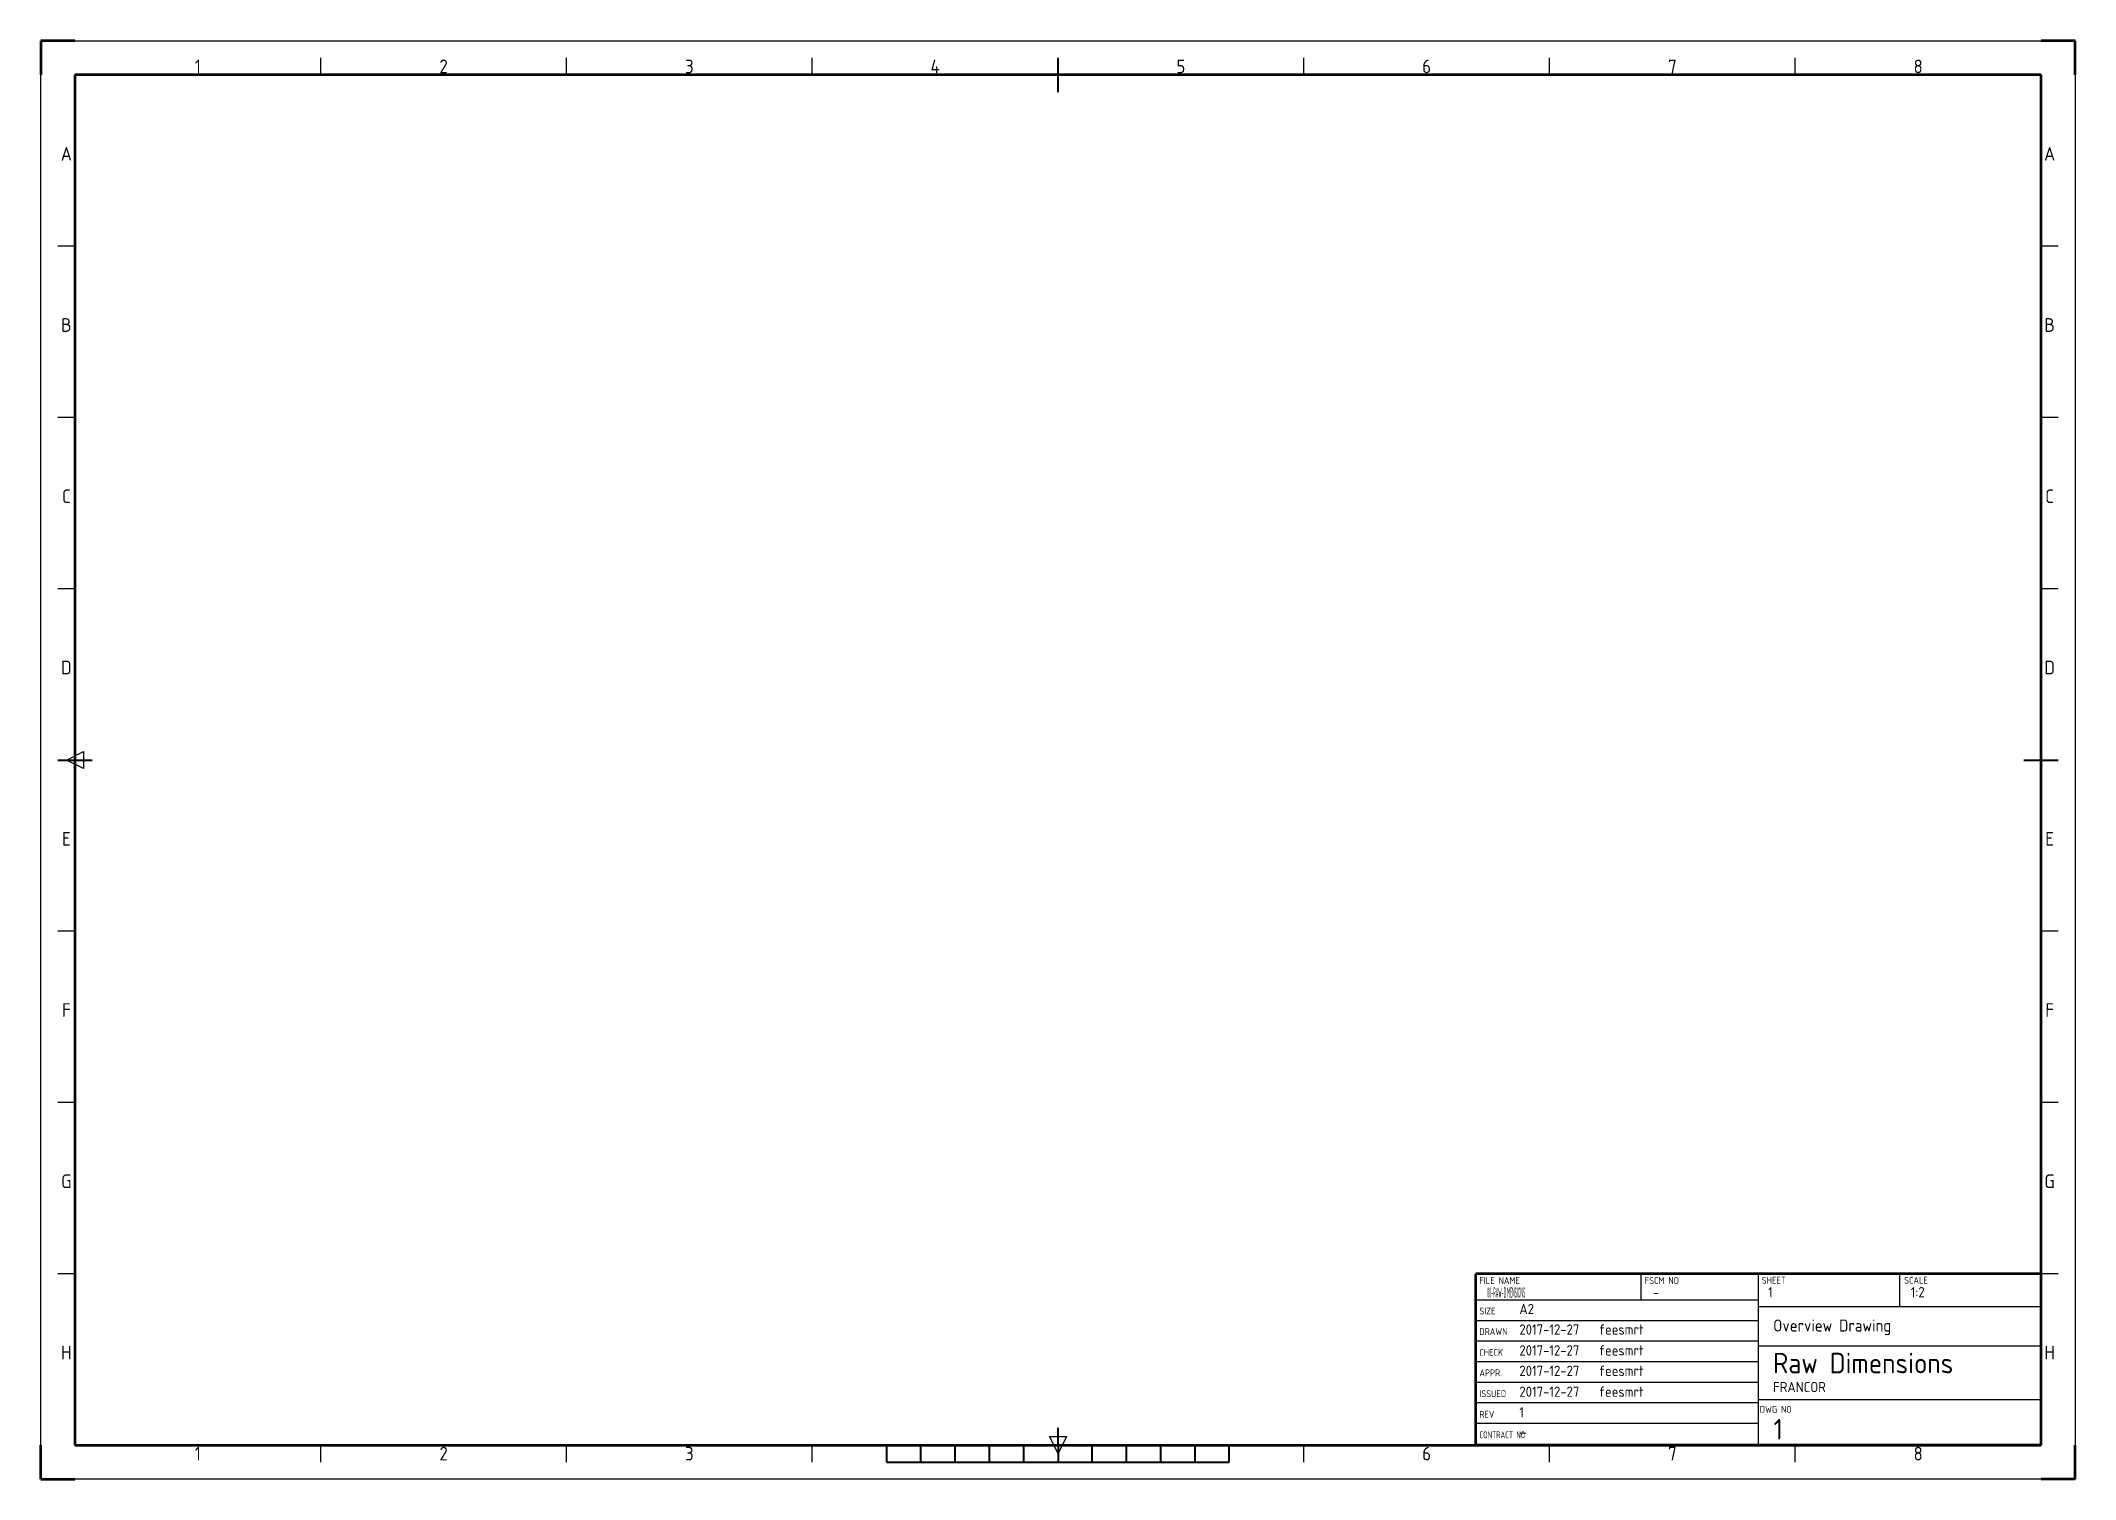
# Paper-space layout 'AM_ISO A' of a CAD drawing. Header units: millimetres. Extents: x 0 to 594, y 0 to 420.
import ezdxf
from ezdxf.enums import TextEntityAlignment as Align

# ---------------------------------------------------------------- set-up
doc = ezdxf.new("R2010")
doc.units = ezdxf.units.MM
doc.linetypes.add('Durchgehend', pattern=[0])
doc.layers.get('0').update_dxf_attribs({"linetype": 'Durchgehend'})
doc.layers.add('AM_0', color=7, linetype='Durchgehend', lineweight=50)
doc.layers.add('AM_BOR', color=7, linetype='Durchgehend', lineweight=50)
doc.styles.add('ACISOTS', font='isocp.shx')

# ---------------------------------------------------------------- blocks, each defined once
blk = doc.blocks.new('ISO_A2')
for p, q in [((584, 410), (10, 410)), ((10, 410), (10, 10)), ((584, 10), (584, 410)), ((10, 10), (584, 10))]:
    blk.add_line(p, q)
at = {"layer": 'AM_BOR'}
for p, q in [((10, 420), (0, 420)), ((0, 420), (0, 410)), ((594, 420), (584, 420)), ((594, 410), (594, 420)), ((0, 0), (0, 10)), ((594, 0), (594, 10)), ((0, 0), (10, 0)), ((594, 0), (584, 0))]:
    blk.add_line(p, q, dxfattribs=at)
at = {"layer": 'AM_BOR', "color": 12, "lineweight": 25}
for p, q in [((0, 420), (594, 420)), ((0, 0), (0, 420)), ((594, 420), (594, 0)), ((81.75, 410), (81.75, 415)), ((153.5, 410), (153.5, 415)), ((225.25, 410), (225.25, 415)), ((368.75, 410), (368.75, 415)), ((440.5, 410), (440.5, 415)), ((512.25, 410), (512.25, 415)), ((10, 360), (5, 360)), ((589, 360), (584, 360)), ((10, 310), (5, 310)), ((589, 310), (584, 310)), ((10, 260), (5, 260)), ((589, 260), (584, 260)), ((7.5, 210), (12.5, 212.5)), ((12.5, 207.5), (7.5, 210)), ((12.5, 212.5), (12.5, 207.5)), ((10, 160), (5, 160)), ((589, 160), (584, 160)), ((10, 110), (5, 110)), ((589, 110), (584, 110)), ((10, 60), (5, 60)), ((589, 60), (584, 60)), ((297, 7.5), (294.5, 12.5)), ((294.5, 12.5), (299.5, 12.5)), ((299.5, 12.5), (297, 7.5)), ((81.75, 5), (81.75, 10)), ((153.5, 5), (153.5, 10)), ((225.25, 5), (225.25, 10)), ((368.75, 5), (368.75, 10)), ((440.5, 5), (440.5, 10)), ((512.25, 5), (512.25, 10)), ((594, 0), (0, 0))]:
    blk.add_line(p, q, dxfattribs=at)
at = {"layer": 'AM_BOR', "color": 140, "lineweight": 35}
for p, q in [((297, 405), (297, 415)), ((5, 210), (15, 210)), ((579, 210), (589, 210)), ((297, 10), (297, 15)), ((247, 5), (247, 10)), ((257, 5), (257, 10)), ((267, 5), (267, 10)), ((277, 5), (277, 10)), ((287, 5), (287, 10)), ((297, 10), (297, 5)), ((307, 5), (307, 10)), ((317, 5), (317, 10)), ((327, 5), (327, 10)), ((337, 5), (337, 10)), ((347, 5), (347, 10)), ((247, 5), (347, 5))]:
    blk.add_line(p, q, dxfattribs=at)
at = {"layer": 'AM_BOR', "color": 12, "lineweight": 25, "style": 'ACISOTS'}
for s, p in [('1', (45.875, 412.5)), ('2', (117.625, 412.5)), ('3', (189.375, 412.5)), ('4', (261.125, 412.5)), ('5', (332.875, 412.5)), ('6', (404.625, 412.5)), ('7', (476.375, 412.5)), ('8', (548.125, 412.5)), ('A', (7.5, 387)), ('A', (586.5, 387)), ('B', (7.5, 337)), ('B', (586.5, 337)), ('C', (7.5, 287)), ('C', (586.5, 287)), ('D', (7.5, 237)), ('D', (586.5, 237)), ('E', (7.5, 187)), ('E', (586.5, 187)), ('F', (7.5, 137)), ('F', (586.5, 137)), ('G', (7.5, 87)), ('G', (586.5, 87)), ('H', (7.5, 37)), ('H', (586.5, 37)), ('1', (45.875, 7.5)), ('2', (117.625, 7.5)), ('3', (189.375, 7.5)), ('6', (404.625, 7.5)), ('7', (476.375, 7.5)), ('8', (548.125, 7.5))]:
    blk.add_text(s, height=4, dxfattribs=at).set_placement(p, align=Align.MIDDLE)
blk = doc.blocks.new('ISO_TITLEA')
for p, q in [((0, 50), (-165, 50)), ((-165, 0), (-165, 50)), ((0, 0), (0, 50)), ((0, 0), (-165, 0))]:
    blk.add_line(p, q)
at = {"layer": 'AM_BOR', "color": 12, "lineweight": 25}
for p, q in [((-116.86, 50), (-116.86, 42.38)), ((-82.5, 0), (-82.5, 50)), ((-41.25, 40.35), (-41.25, 50)), ((-165, 42.38), (-82.5, 42.38)), ((-165, 36.38), (-82.5, 36.38)), ((0, 40.35), (-82.5, 40.35)), ((-165, 30.38), (-82.5, 30.38)), ((-165, 24.38), (-82.5, 24.38)), ((-82.5, 29.01), (0, 29.01)), ((-165, 18.38), (-82.5, 18.38)), ((-165, 12.38), (-82.5, 12.38)), ((-82.5, 13.29), (0, 13.29)), ((-165, 6.38), (-82.5, 6.38))]:
    blk.add_line(p, q, dxfattribs=at)
at = {"layer": 'AM_BOR', "color": 12, "lineweight": 25, "style": 'ACISOTS'}
for s, p in [('FILE NAME', (-163.97, 47.04)), ('FSCM NO', (-115.7, 47.04)), ('SHEET', (-81.55, 47.11)), ('SCALE', (-39.97, 47.11)), ('SIZE', (-163.97, 38.14)), ('DRAWN', (-163.97, 32.14)), ('CHECK', (-163.97, 26.05)), ('APPR.', (-163.97, 20.08)), ('ISSUED', (-163.97, 13.99)), ('REV', (-163.97, 7.99)), ('DWG NO', (-82.12, 9.41))]:
    blk.add_text(s, height=2, dxfattribs=at).set_placement(p)
at = {"layer": 'AM_BOR', "color": 12, "lineweight": 25, "style": 'ACISOTS', "width": 0.683519}
blk.add_text('CONTRACT NO', height=2, dxfattribs=at).set_placement((-163.97, 1.99))
at = {"layer": 'AM_BOR', "color": 140, "lineweight": 35, "style": 'ACISOTS'}
for tag, p, height in [('GEN-TITLE-DWG{13.6}', (-161.69, 43.04), 3), ('GEN-TITLE-FSCM{8.6}', (-113.32, 43.04), 3), ('GEN-TITLE-SHEET{11.8}', (-79.67, 43.11), 3), ('GEN-TITLE-SCA{12.7}', (-38.05, 43.13), 3), ('GEN-TITLE-SIZ{22.6}', (-152.3, 38.23), 3), ('GEN-TITLE-DACT{21}', (-78.21, 33.14), 3.5), ('GEN-TITLE-DAT{7.1}', (-152.3, 32.23), 3), ('GEN-TITLE-NAME{14.9}', (-129.04, 32.23), 3), ('GEN-TITLE-CHKD{7.1}', (-152.3, 26.14), 3), ('GEN-TITLE-CHKM{14.9}', (-129.04, 26.14), 3), ('GEN-TITLE-DES1{12.3}', (-78.24, 20.94), 6), ('GEN-TITLE-APPD{7.1}', (-152.3, 20.17), 3), ('GEN-TITLE-APPM{14.9}', (-129.04, 20.17), 3), ('GEN-TITLE-DES2{24.5}', (-78.21, 15.44), 3), ('GEN-TITLE-ISSD{7.1}', (-152.3, 14.08), 3), ('GEN-TITLE-ISSM{14.9}', (-129.04, 14.08), 3), ('GEN-TITLE-REV{22.6}', (-152.3, 8.08), 3), ('GEN-TITLE-CTRN{19.4}', (-152.3, 2.08), 3.5)]:
    blk.add_attdef(tag, p, '', height=height, dxfattribs=at)
at = {"layer": 'AM_BOR', "style": 'ACISOTS'}
blk.add_attdef('GEN-TITLE-NR{12.3}', (-78.08, 1.63), '', height=6, dxfattribs=at)

psp = doc.layouts.new('AM_ISO A')

# ---------------------------------------------------------------- block references
at = {"layer": 'AM_0', "lineweight": 0}
psp.add_blockref('ISO_A2', (0, 0), dxfattribs=at)
ref = psp.add_blockref('ISO_TITLEA', (584, 10), dxfattribs=at)
ref.add_attrib('GEN-TITLE-DWG{13.6}', '00-RAW-DIMENSIONS', (422.31, 53.04), dxfattribs={"layer": 'AM_BOR', "color": 140, "lineweight": 35, "height": 3, "style": 'ACISOTS', "width": 0.2581})
ref.add_attrib('GEN-TITLE-SCA{12.7}', '1:2', (545.95, 53.13), dxfattribs={"layer": 'AM_BOR', "color": 140, "lineweight": 35, "height": 3, "style": 'ACISOTS'})
ref.add_attrib('GEN-TITLE-DAT{7.1}', '2017-12-27', (431.7, 42.23), dxfattribs={"layer": 'AM_BOR', "color": 140, "lineweight": 35, "height": 3, "style": 'ACISOTS'})
ref.add_attrib('GEN-TITLE-NAME{14.9}', 'feesmrt', (454.96, 42.23), dxfattribs={"layer": 'AM_BOR', "color": 140, "lineweight": 35, "height": 3, "style": 'ACISOTS'})
ref.add_attrib('GEN-TITLE-DES1{12.3}', 'Raw Dimensions', (505.76, 30.94), dxfattribs={"layer": 'AM_BOR', "color": 140, "lineweight": 35, "height": 6, "style": 'ACISOTS'})
ref.add_attrib('GEN-TITLE-DES2{24.5}', 'FRANCOR', (505.79, 25.44), dxfattribs={"layer": 'AM_BOR', "color": 140, "lineweight": 35, "height": 3, "style": 'ACISOTS'})
ref.add_attrib('GEN-TITLE-NR{12.3}', '1', (505.92, 11.63), dxfattribs={"layer": 'AM_BOR', "height": 6, "style": 'ACISOTS'})
ref.add_attrib('GEN-TITLE-DACT{21}', 'Overview Drawing', (505.79, 43.14), dxfattribs={"layer": 'AM_BOR', "color": 140, "lineweight": 35, "height": 3.5, "style": 'ACISOTS'})
ref.add_attrib('GEN-TITLE-FSCM{8.6}', '-', (470.68, 53.04), dxfattribs={"layer": 'AM_BOR', "color": 140, "lineweight": 35, "height": 3, "style": 'ACISOTS'})
ref.add_attrib('GEN-TITLE-APPM{14.9}', 'feesmrt', (454.96, 30.17), dxfattribs={"layer": 'AM_BOR', "color": 140, "lineweight": 35, "height": 3, "style": 'ACISOTS'})
ref.add_attrib('GEN-TITLE-APPD{7.1}', '2017-12-27', (431.7, 30.17), dxfattribs={"layer": 'AM_BOR', "color": 140, "lineweight": 35, "height": 3, "style": 'ACISOTS'})
ref.add_attrib('GEN-TITLE-ISSM{14.9}', 'feesmrt', (454.96, 24.08), dxfattribs={"layer": 'AM_BOR', "color": 140, "lineweight": 35, "height": 3, "style": 'ACISOTS'})
ref.add_attrib('GEN-TITLE-ISSD{7.1}', '2017-12-27', (431.7, 24.08), dxfattribs={"layer": 'AM_BOR', "color": 140, "lineweight": 35, "height": 3, "style": 'ACISOTS'})
ref.add_attrib('GEN-TITLE-SIZ{22.6}', 'A2', (431.7, 48.23), dxfattribs={"layer": 'AM_BOR', "color": 140, "lineweight": 35, "height": 3, "style": 'ACISOTS'})
ref.add_attrib('GEN-TITLE-CHKM{14.9}', 'feesmrt', (454.96, 36.14), dxfattribs={"layer": 'AM_BOR', "color": 140, "lineweight": 35, "height": 3, "style": 'ACISOTS'})
ref.add_attrib('GEN-TITLE-CTRN{19.4}', '-', (431.7, 12.08), dxfattribs={"layer": 'AM_BOR', "color": 140, "lineweight": 35, "height": 3.5, "style": 'ACISOTS'})
ref.add_attrib('GEN-TITLE-CHKD{7.1}', '2017-12-27', (431.7, 36.14), dxfattribs={"layer": 'AM_BOR', "color": 140, "lineweight": 35, "height": 3, "style": 'ACISOTS'})
ref.add_attrib('GEN-TITLE-SHEET{11.8}', '1', (504.33, 53.11), dxfattribs={"layer": 'AM_BOR', "color": 140, "lineweight": 35, "height": 3, "style": 'ACISOTS'})
ref.add_attrib('GEN-TITLE-REV{22.6}', '1', (431.7, 18.08), dxfattribs={"layer": 'AM_BOR', "color": 140, "lineweight": 35, "height": 3, "style": 'ACISOTS'})

doc.saveas('drawing.dxf')
